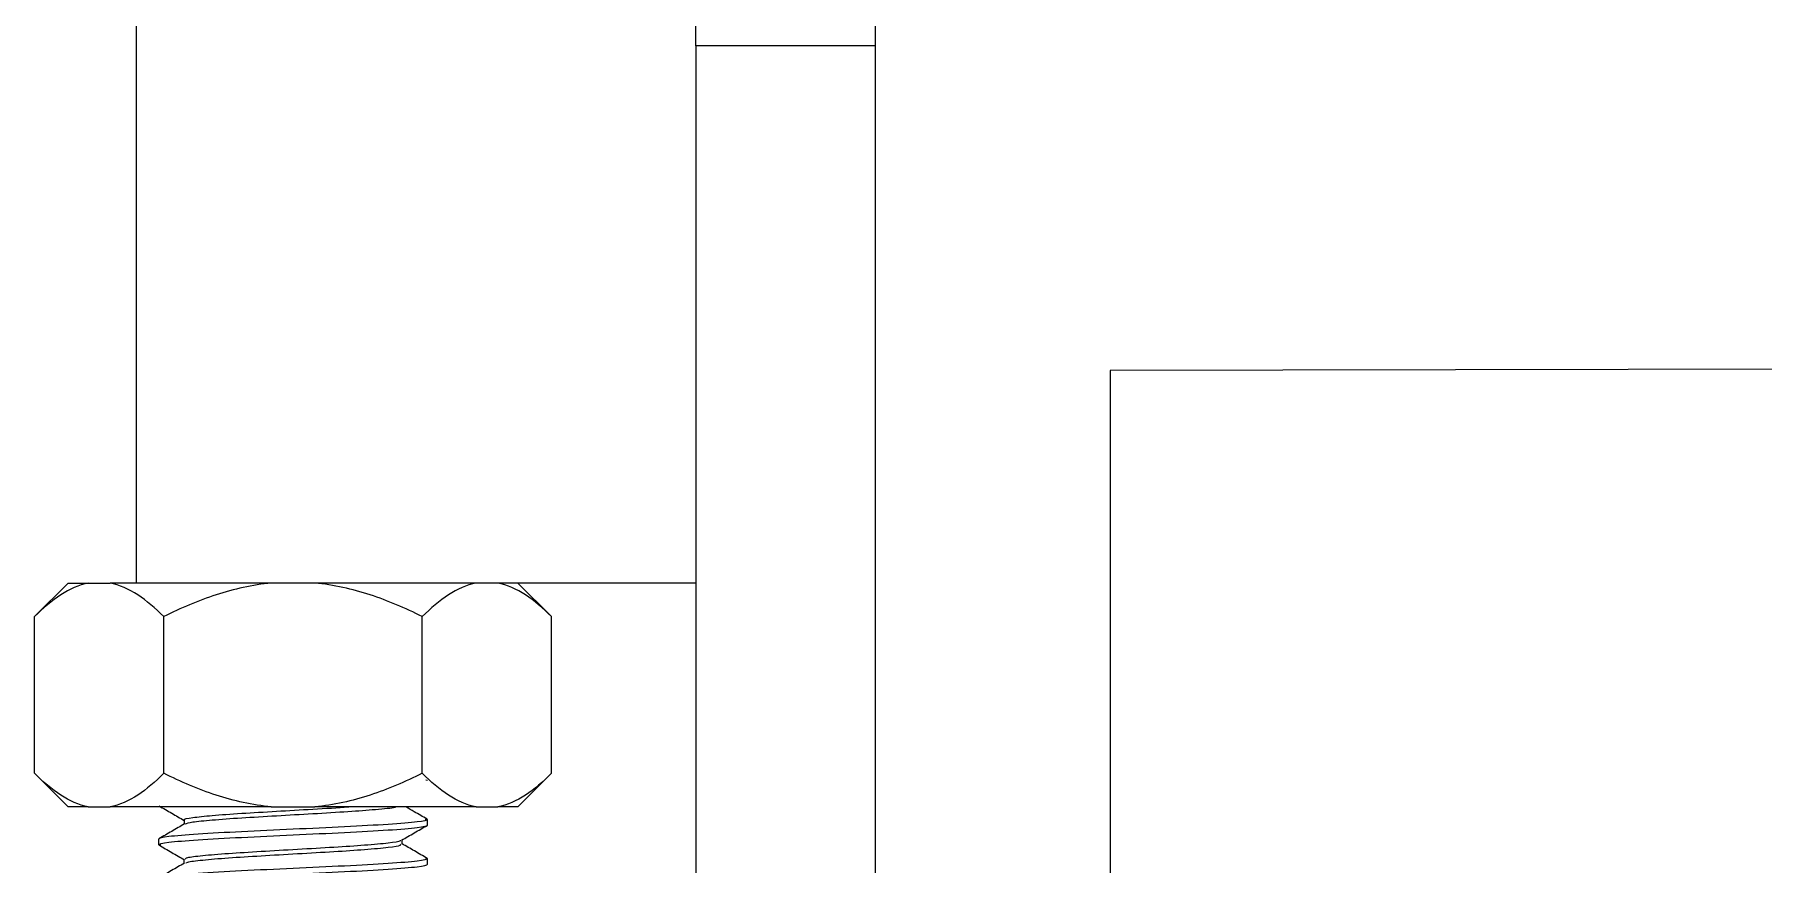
# Model space of a CAD drawing. Header units: millimetres. Extents: x 2 to 418, y 2 to 295.
# Drawn here: x 129.99 to 135.13, y 78.62 to 81.09 of the extents above; entities that cross this region are included whole.
import ezdxf

# ---------------------------------------------------------------- set-up
doc = ezdxf.new("R2010")
doc.units = ezdxf.units.MM

msp = doc.modelspace()

# ---------------------------------------------------------------- linework, layer by layer
at = {"color": 7, "linetype": 'Continuous', "lineweight": 25}
for p, q in [((131.95514, 81.05731), (131.95514, 81.22398)), ((132.48848, 81.22398), (132.48848, 81.05731)), ((130.28848, 79.45731), (130.28848, 81.12398)), ((132.48848, 81.05731), (131.95514, 81.05731)), ((131.95514, 81.05731), (131.95514, 74.92398)), ((132.48848, 81.05731), (132.48848, 74.92398)), ((150.12181, 80.12398), (133.18848, 80.09064)), ((133.18848, 80.09064), (133.18848, 74.42398)), ((130.08534, 79.45731), (129.98534, 79.35731)), ((130.08534, 79.45731), (130.14544, 79.45731)), ((130.14544, 79.45731), (130.21015, 79.45731)), ((130.28848, 79.45731), (130.21015, 79.45731)), ((131.95514, 79.45731), (130.28848, 79.45731)), ((131.52494, 79.35731), (131.42494, 79.45731)), ((129.98534, 78.89064), (129.98534, 79.35731)), ((130.37024, 78.89064), (130.37024, 79.35731)), ((131.14004, 78.89064), (131.14004, 79.35731)), ((131.52494, 78.89064), (131.52494, 79.35731)), ((129.98534, 78.89064), (130.08534, 78.79064)), ((131.42494, 78.79064), (131.52494, 78.89064)), ((131.15057, 78.87117), (131.15514, 78.86981)), ((130.14544, 78.79064), (130.08534, 78.79064)), ((130.14544, 78.79064), (130.21015, 78.79064)), ((130.69043, 78.79064), (130.21015, 78.79064)), ((130.69043, 78.79064), (130.81986, 78.79064)), ((131.30014, 78.79064), (130.81986, 78.79064)), ((131.30014, 78.79064), (131.36485, 78.79064)), ((131.42494, 78.79064), (131.36485, 78.79064)), ((130.43055, 78.75158), (130.43055, 78.73913)), ((131.14903, 78.75461), (131.15514, 78.75314)), ((131.15514, 78.73648), (131.15514, 78.75314)), ((130.35514, 78.67814), (130.35514, 78.69481)), ((130.36134, 78.67666), (130.35514, 78.67814)), ((131.07988, 78.67977), (131.07988, 78.69231)), ((130.43026, 78.63498), (130.43026, 78.62241)), ((131.14949, 78.63783), (131.15514, 78.63648)), ((131.15514, 78.61981), (131.15514, 78.63648))]:
    msp.add_line(p, q, dxfattribs=at)
for points, knots in [([(130.14544, 79.45731), (130.11719, 79.45185), (130.08989, 79.43949), (130.03664, 79.40489), (130.01061, 79.38258), (129.98534, 79.35731)], [0, 0, 0, 0, 0.5, 0.5, 1, 1, 1, 1]), ([(130.37024, 79.35731), (130.34491, 79.38264), (130.31909, 79.40477), (130.26592, 79.43937), (130.23858, 79.45182), (130.21015, 79.45731)], [0, 0, 0, 0, 0.5, 0.5, 1, 1, 1, 1]), ([(130.69043, 79.45731), (130.63393, 79.45185), (130.57933, 79.43949), (130.47284, 79.40489), (130.42078, 79.38258), (130.37024, 79.35731)], [0, 0, 0, 0, 0.5, 0.5, 1, 1, 1, 1]), ([(131.14004, 79.35731), (131.08938, 79.38264), (131.03773, 79.40477), (130.9314, 79.43937), (130.87671, 79.45182), (130.81986, 79.45731)], [0, 0, 0, 0, 0.5, 0.5, 1, 1, 1, 1]), ([(131.30014, 79.45731), (131.27189, 79.45185), (131.24459, 79.43949), (131.19134, 79.40489), (131.16531, 79.38258), (131.14004, 79.35731)], [0, 0, 0, 0, 0.5, 0.5, 1, 1, 1, 1]), ([(131.52494, 79.35731), (131.49961, 79.38264), (131.47379, 79.40477), (131.42062, 79.43937), (131.39328, 79.45182), (131.36485, 79.45731)], [0, 0, 0, 0, 0.5, 0.5, 1, 1, 1, 1]), ([(130.14544, 78.79064), (130.11719, 78.7961), (130.08989, 78.80846), (130.03664, 78.84306), (130.01061, 78.86538), (129.98534, 78.89064)], [0, 0, 0, 0, 0.5, 0.5, 1, 1, 1, 1]), ([(130.37024, 78.89064), (130.34491, 78.86531), (130.31909, 78.84318), (130.26592, 78.80858), (130.23858, 78.79614), (130.21015, 78.79064)], [0, 0, 0, 0, 0.5, 0.5, 1, 1, 1, 1]), ([(130.69043, 78.79064), (130.63393, 78.7961), (130.57933, 78.80846), (130.47284, 78.84306), (130.42078, 78.86538), (130.37024, 78.89064)], [0, 0, 0, 0, 0.5, 0.5, 1, 1, 1, 1]), ([(131.14004, 78.89064), (131.08938, 78.86531), (131.03773, 78.84318), (130.9314, 78.80858), (130.87671, 78.79614), (130.81986, 78.79064)], [0, 0, 0, 0, 0.5, 0.5, 1, 1, 1, 1]), ([(131.30014, 78.79064), (131.27189, 78.7961), (131.24459, 78.80846), (131.19134, 78.84306), (131.16531, 78.86538), (131.14004, 78.89064)], [0, 0, 0, 0, 0.5, 0.5, 1, 1, 1, 1]), ([(131.52494, 78.89064), (131.49961, 78.86531), (131.47379, 78.84318), (131.42062, 78.80858), (131.39328, 78.79614), (131.36485, 78.79064)], [0, 0, 0, 0, 0.5, 0.5, 1, 1, 1, 1]), ([(130.35606, 78.79383), (130.36874, 78.78648), (130.39358, 78.77207), (130.41841, 78.75766), (130.43055, 78.7506)], [0, 0, 0, 0, 0.5106311, 1, 1, 1, 1]), ([(130.43305, 78.75149), (130.43225, 78.75186), (130.4267, 78.75437), (130.45217, 78.75894), (130.51094, 78.76524), (130.59847, 78.7715), (130.70502, 78.7778), (130.81471, 78.78408), (130.891, 78.78838), (130.92045, 78.79058), (130.92129, 78.79064)], [0, 0, 0, 0, 0.0278991, 0.1928158, 0.3489116, 0.5121618, 0.6724425, 0.8308571, 0.9951335, 1, 1, 1, 1]), ([(130.43345, 78.73985), (130.43895, 78.74181), (130.45018, 78.74581), (130.51202, 78.75191), (130.59828, 78.75817), (130.70473, 78.76447), (130.81607, 78.77075), (130.92087, 78.77702), (131.00398, 78.78331), (131.05256, 78.78775), (131.06011, 78.79015), (131.06089, 78.7904)], [0, 0, 0, 0, 0.1158988, 0.2367846, 0.3632111, 0.4873378, 0.6100194, 0.7372406, 0.8577962, 0.9852564, 1, 1, 1, 1]), ([(131.15436, 78.75407), (131.14166, 78.76143), (131.12065, 78.77362), (131.09965, 78.78582), (131.09134, 78.79064)], [0, 0, 0, 0, 0.6044395, 1, 1, 1, 1]), ([(131.15514, 78.75314), (131.15514, 78.75071), (131.14473, 78.74828), (131.10466, 78.74342), (131.07501, 78.74099), (131.00096, 78.73613), (130.95659, 78.7337), (130.85984, 78.72884), (130.8075, 78.72641), (130.70278, 78.72155), (130.65044, 78.71912), (130.5537, 78.71425), (130.50932, 78.71182), (130.43528, 78.70696), (130.40563, 78.70453), (130.36555, 78.69967), (130.35514, 78.69724), (130.35514, 78.69481)], [0, 0, 0, 0, 0.125, 0.125, 0.25, 0.25, 0.375, 0.375, 0.5, 0.5, 0.625, 0.625, 0.75, 0.75, 0.875, 0.875, 1, 1, 1, 1]), ([(130.35514, 78.67814), (130.35514, 78.68057), (130.36555, 78.683), (130.40563, 78.68787), (130.43528, 78.6903), (130.50932, 78.69516), (130.5537, 78.69759), (130.65044, 78.70245), (130.70278, 78.70488), (130.8075, 78.70974), (130.85984, 78.71217), (130.95659, 78.71703), (131.00096, 78.71946), (131.07501, 78.72432), (131.10466, 78.72675), (131.14473, 78.73162), (131.15514, 78.73405), (131.15514, 78.73648)], [0, 0, 0, 0, 0.125, 0.125, 0.25, 0.25, 0.375, 0.375, 0.5, 0.5, 0.625, 0.625, 0.75, 0.75, 0.875, 0.875, 1, 1, 1, 1]), ([(130.43191, 78.73992), (130.41922, 78.73255), (130.39383, 78.71781), (130.36844, 78.70308), (130.35574, 78.69572)], [0, 0, 0, 0, 0.4998401, 1, 1, 1, 1]), ([(131.07822, 78.69134), (131.0909, 78.6987), (131.11626, 78.71342), (131.14163, 78.72813), (131.15432, 78.73549)], [0, 0, 0, 0, 0.4998633, 1, 1, 1, 1]), ([(130.43401, 78.63488), (130.43479, 78.6365), (130.43654, 78.64016), (130.48288, 78.64592), (130.5581, 78.65218), (130.6587, 78.65848), (130.76908, 78.66475), (130.8776, 78.67104), (130.97362, 78.67732), (131.04152, 78.68358), (131.07565, 78.68827), (131.07489, 78.69083), (131.07473, 78.69135)], [0, 0, 0, 0, 0.0857631, 0.1936633, 0.3076249, 0.4171415, 0.5285711, 0.6415747, 0.7498784, 0.8642026, 0.9724838, 1, 1, 1, 1]), ([(130.4364, 78.62305), (130.43717, 78.62417), (130.43935, 78.62732), (130.4833, 78.63259), (130.55799, 78.63884), (130.65873, 78.64514), (130.76905, 78.65142), (130.87766, 78.6577), (130.97343, 78.66399), (131.04226, 78.67025), (131.078, 78.67555), (131.07588, 78.67873), (131.07512, 78.67986)], [0, 0, 0, 0, 0.0588132, 0.1660598, 0.2793309, 0.3881841, 0.4989386, 0.6112575, 0.7189051, 0.8325366, 0.9401618, 1, 1, 1, 1]), ([(131.15487, 78.63729), (131.14217, 78.64466), (131.11717, 78.65915), (131.09217, 78.67366), (131.07988, 78.6808)], [0, 0, 0, 0, 0.5081985, 1, 1, 1, 1]), ([(131.15514, 78.63648), (131.15514, 78.63405), (131.14473, 78.63162), (131.10466, 78.62675), (131.07501, 78.62432), (131.00096, 78.61946), (130.95659, 78.61703), (130.85984, 78.61217), (130.8075, 78.60974), (130.70278, 78.60488), (130.65044, 78.60245), (130.5537, 78.59759), (130.50932, 78.59516), (130.43528, 78.5903), (130.40563, 78.58787), (130.36555, 78.583), (130.35514, 78.58057), (130.35514, 78.57814)], [0, 0, 0, 0, 0.125, 0.125, 0.25, 0.25, 0.375, 0.375, 0.5, 0.5, 0.625, 0.625, 0.75, 0.75, 0.875, 0.875, 1, 1, 1, 1]), ([(130.35572, 78.67719), (130.36842, 78.66983), (130.3938, 78.65512), (130.41918, 78.6404), (130.43186, 78.63304)], [0, 0, 0, 0, 0.5001378, 1, 1, 1, 1]), ([(130.35514, 78.56148), (130.35514, 78.56391), (130.36555, 78.56634), (130.40563, 78.5712), (130.43528, 78.57363), (130.50932, 78.57849), (130.5537, 78.58092), (130.65044, 78.58578), (130.70278, 78.58821), (130.8075, 78.59307), (130.85984, 78.5955), (130.95659, 78.60037), (131.00096, 78.6028), (131.07501, 78.60766), (131.10466, 78.61009), (131.14473, 78.61495), (131.15514, 78.61738), (131.15514, 78.61981)], [0, 0, 0, 0, 0.125, 0.125, 0.25, 0.25, 0.375, 0.375, 0.5, 0.5, 0.625, 0.625, 0.75, 0.75, 0.875, 0.875, 1, 1, 1, 1]), ([(130.4314, 78.62308), (130.4187, 78.61571), (130.39329, 78.60097), (130.36788, 78.58624), (130.35517, 78.57888)], [0, 0, 0, 0, 0.49983886, 1, 1, 1, 1])]:
    msp.add_open_spline(points, degree=3, knots=knots, dxfattribs=at)

doc.saveas('drawing.dxf')
